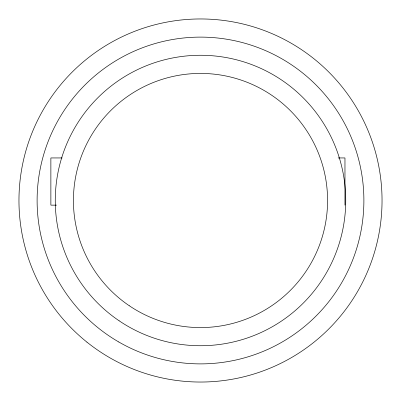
<?xml version="1.0" encoding="UTF-8"?>
<svg xmlns="http://www.w3.org/2000/svg" width="401" height="401" viewBox="0 0 401 401"><rect width="100%" height="100%" fill="white"/><g stroke="black" fill="none" stroke-linecap="round" stroke-linejoin="round"><path stroke-width="0.6" d="M62.135 157.944L50.872 157.944L50.872 205.142L56.506 205.142M338.083 157.944L344.965 157.944L344.965 205.142M86.947 342.138A181.538 181.538 0 0 0 379.942 228.019A181.538 181.538 0 0 0 134.611 31.338A181.538 181.538 0 0 0 86.947 342.138M118.806 341.998A163.387 163.387 0 0 0 363.887 200.5A163.387 163.387 0 0 0 118.806 59.002A163.387 163.387 0 0 0 118.806 341.998M129.287 305.747A127.077 127.077 0 0 0 327.256 209.548A127.077 127.077 0 0 0 144.956 86.205A127.077 127.077 0 0 0 129.287 305.747M119.112 320.785A145.232 145.232 0 0 0 345.361 210.841A145.232 145.232 0 0 0 137.022 69.874A145.232 145.232 0 0 0 119.112 320.785"/></g></svg>
